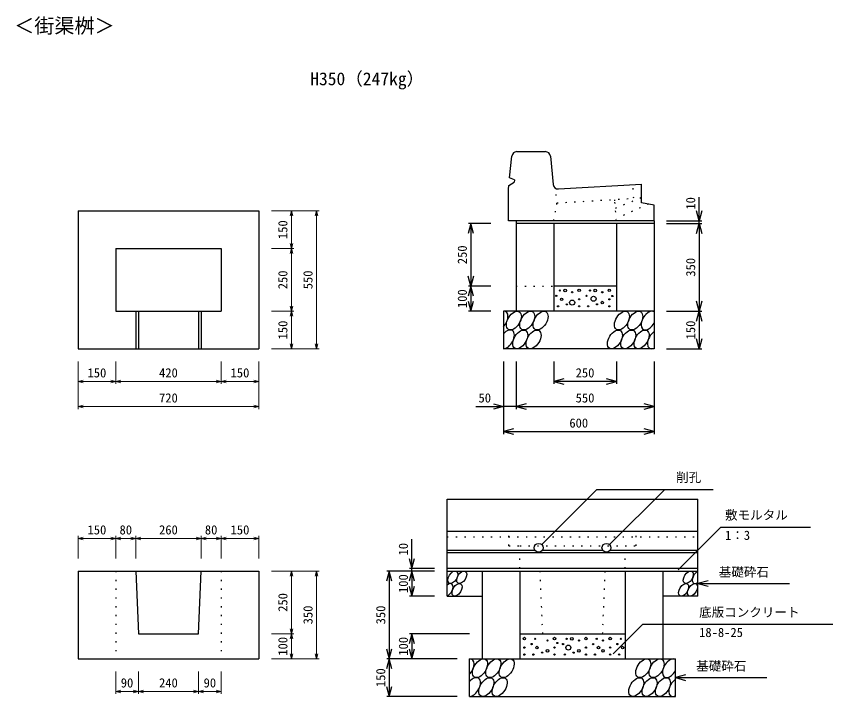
# Model space of a CAD drawing. Units: millimetres, scale not verified. Extents: x -8400 to 8400, y -5940 to 5940.
# Drawn here: x -5364 to -2111, y -2739 to -23 of the extents above; entities that cross this region are included whole.
import ezdxf
from ezdxf.enums import TextEntityAlignment as Align

# ---------------------------------------------------------------- set-up
doc = ezdxf.new("R2010")
doc.units = ezdxf.units.MM
doc.header["$LTSCALE"] = 20
doc.linetypes.add('DOTTED', pattern=[1.75, 0.25, -1.5])
for name, color, linetype, lineweight in [('0-0_DIM', 7, 'Continuous', 25), ('0-2_HATCH', 6, 'Continuous', 25), ('0-5_OUTLINE', 3, 'Continuous', 25), ('0-6_OUTLINE2', 4, 'DOTTED', 25), ('0-7_TXT', 7, 'Continuous', 25)]:
    doc.layers.add(name, color=color, linetype=linetype, lineweight=lineweight)
doc.styles.add('ＭＳ ゴシック', font='')
doc.styles.get('ＭＳ ゴシック').set_extended_font_data('MS Gothic')

msp = doc.modelspace()

# ---------------------------------------------------------------- linework, layer by layer
at = {"layer": '0-0_DIM'}
for p, q in [((-2643.02, -838.31), (-2643.02, -743.56)), ((-2773.02, -838.31), (-2633.02, -838.31)), ((-2643.02, -848.31), (-2643.02, -838.31)), ((-3473.02, -848.31), (-3563.02, -848.31)), ((-3553.02, -848.31), (-3553.02, -1098.31)), ((-2773.02, -848.31), (-2633.02, -848.31)), ((-2643.02, -848.31), (-2643.02, -1198.31)), ((-3473.02, -1098.31), (-3563.02, -1098.31)), ((-3553.02, -1098.31), (-3553.02, -1198.31)), ((-3473.02, -1198.31), (-3563.02, -1198.31)), ((-2773.02, -1198.31), (-2633.02, -1198.31)), ((-2643.02, -1198.31), (-2643.02, -1348.31)), ((-2773.02, -1348.31), (-2633.02, -1348.31)), ((-3423.02, -1398.31), (-3423.02, -1688.31)), ((-3373.02, -1398.31), (-3373.02, -1588.31)), ((-3223.02, -1398.31), (-3223.02, -1488.31)), ((-2973.02, -1398.31), (-2973.02, -1488.31)), ((-2823.02, -1398.31), (-2823.02, -1688.31)), ((-2973.02, -1478.31), (-3223.02, -1478.31)), ((-3533.2, -1578.31), (-3423.02, -1578.31)), ((-3373.02, -1578.31), (-3423.02, -1578.31)), ((-3373.02, -1578.31), (-2823.02, -1578.31)), ((-3423.02, -1678.31), (-2823.02, -1678.31)), ((-3050.57, -1908.86), (-3270.65, -2128.94)), ((-3050.57, -1908.86), (-2587.93, -1908.86)), ((-2780.57, -1908.86), (-3000.65, -2128.94)), ((-2557, -2058.9), (-2726.97, -2228.87)), ((-2557, -2058.9), (-2199.04, -2058.9)), ((-3788.02, -2224.31), (-3788.02, -2107.08)), ((-3698.02, -2234.31), (-3888.02, -2234.31)), ((-3878.02, -2234.31), (-3878.02, -2584.31)), ((-3698.02, -2224.31), (-3798.02, -2224.31)), ((-3788.02, -2234.31), (-3788.02, -2224.31)), ((-3788.02, -2234.31), (-3788.02, -2334.31)), ((-2648.02, -2284.31), (-2283.26, -2284.31)), ((-3698.02, -2334.31), (-3798.02, -2334.31)), ((-2867.5, -2446.36), (-2985.84, -2564.69)), ((-2867.5, -2446.36), (-2111.31, -2446.36)), ((-3558.02, -2484.31), (-3798.02, -2484.31)), ((-3788.02, -2484.31), (-3788.02, -2584.31)), ((-3608.02, -2584.31), (-3888.02, -2584.31)), ((-3878.02, -2584.31), (-3878.02, -2734.31)), ((-2738.02, -2659.31), (-2373.26, -2659.31)), ((-3608.02, -2734.31), (-3888.02, -2734.31))]:
    msp.add_line(p, q, dxfattribs=at)
at = {"layer": '0-0_DIM', "lineweight": 13}
for p, q in [((-4348.02, -798.31), (-4258.02, -798.31)), ((-4348.02, -798.31), (-4158.02, -798.31)), ((-4268.02, -798.31), (-4268.02, -948.31)), ((-4168.02, -1348.31), (-4168.02, -798.31)), ((-4348.02, -948.31), (-4258.02, -948.31)), ((-4348.02, -948.31), (-4258.02, -948.31)), ((-4268.02, -948.31), (-4268.02, -1198.31)), ((-4348.02, -1198.31), (-4258.02, -1198.31)), ((-4348.02, -1198.31), (-4258.02, -1198.31)), ((-4268.02, -1198.31), (-4268.02, -1348.31)), ((-4348.02, -1348.31), (-4258.02, -1348.31)), ((-4348.02, -1348.31), (-4158.02, -1348.31)), ((-5118.02, -1398.31), (-5118.02, -1488.31)), ((-5118.02, -1398.31), (-5118.02, -1588.31)), ((-4968.02, -1398.31), (-4968.02, -1488.31)), ((-4968.02, -1398.31), (-4968.02, -1488.31)), ((-4548.02, -1398.31), (-4548.02, -1488.31)), ((-4548.02, -1398.31), (-4548.02, -1488.31)), ((-4398.02, -1398.31), (-4398.02, -1488.31)), ((-4398.02, -1398.31), (-4398.02, -1588.31)), ((-4968.02, -1478.31), (-5118.02, -1478.31)), ((-4548.02, -1478.31), (-4968.02, -1478.31)), ((-4398.02, -1478.31), (-4548.02, -1478.31)), ((-5118.02, -1578.31), (-4398.02, -1578.31)), ((-5118.02, -2184.31), (-5118.02, -2094.31)), ((-4968.02, -2104.31), (-5118.02, -2104.31)), ((-4968.02, -2184.31), (-4968.02, -2094.31)), ((-4888.02, -2104.31), (-4968.02, -2104.31)), ((-4888.02, -2184.31), (-4888.02, -2094.31)), ((-4628.02, -2104.31), (-4888.02, -2104.31)), ((-4628.02, -2184.31), (-4628.02, -2094.31)), ((-4548.02, -2104.31), (-4628.02, -2104.31)), ((-4548.02, -2184.31), (-4548.02, -2094.31)), ((-4398.02, -2104.31), (-4548.02, -2104.31)), ((-4398.02, -2184.31), (-4398.02, -2094.31)), ((-4348.02, -2234.31), (-4158.02, -2234.31)), ((-4268.02, -2484.31), (-4268.02, -2234.31)), ((-4168.02, -2234.31), (-4168.02, -2584.31)), ((-4348.02, -2484.31), (-4258.02, -2484.31)), ((-4268.02, -2584.31), (-4268.02, -2484.31)), ((-4348.02, -2584.31), (-4158.02, -2584.31)), ((-4968.02, -2634.31), (-4968.02, -2724.31)), ((-4878.02, -2634.31), (-4878.02, -2724.31)), ((-4638.02, -2634.31), (-4638.02, -2724.31)), ((-4548.02, -2634.31), (-4548.02, -2724.31)), ((-4878.02, -2714.31), (-4968.02, -2714.31)), ((-4638.02, -2714.31), (-4878.02, -2714.31)), ((-4548.02, -2714.31), (-4638.02, -2714.31))]:
    msp.add_line(p, q, dxfattribs=at)
for points in [[(-4273.38, -818.31), (-4268.02, -798.31), (-4262.66, -818.31)], [(-4173.38, -818.31), (-4168.02, -798.31), (-4162.66, -818.31)], [(-4262.66, -928.31), (-4268.02, -948.31), (-4273.38, -928.31)], [(-4273.38, -968.31), (-4268.02, -948.31), (-4262.66, -968.31)], [(-4262.66, -1178.31), (-4268.02, -1198.31), (-4273.38, -1178.31)], [(-4273.38, -1218.31), (-4268.02, -1198.31), (-4262.66, -1218.31)], [(-4262.66, -1328.31), (-4268.02, -1348.31), (-4273.38, -1328.31)], [(-4162.66, -1328.31), (-4168.02, -1348.31), (-4173.38, -1328.31)], [(-5098.02, -1483.67), (-5118.02, -1478.31), (-5098.02, -1472.95)], [(-4988.02, -1472.95), (-4968.02, -1478.31), (-4988.02, -1483.67)], [(-4948.02, -1483.67), (-4968.02, -1478.31), (-4948.02, -1472.95)], [(-4568.02, -1472.95), (-4548.02, -1478.31), (-4568.02, -1483.67)], [(-4528.02, -1483.67), (-4548.02, -1478.31), (-4528.02, -1472.95)], [(-4418.02, -1472.95), (-4398.02, -1478.31), (-4418.02, -1483.67)], [(-5098.02, -1583.67), (-5118.02, -1578.31), (-5098.02, -1572.95)], [(-4418.02, -1572.95), (-4398.02, -1578.31), (-4418.02, -1583.67)], [(-5098.02, -2109.67), (-5118.02, -2104.31), (-5098.02, -2098.95)], [(-4988.02, -2098.95), (-4968.02, -2104.31), (-4988.02, -2109.67)], [(-4948.02, -2109.67), (-4968.02, -2104.31), (-4948.02, -2098.95)], [(-4908.02, -2098.95), (-4888.02, -2104.31), (-4908.02, -2109.67)], [(-4868.02, -2109.67), (-4888.02, -2104.31), (-4868.02, -2098.95)], [(-4648.02, -2098.95), (-4628.02, -2104.31), (-4648.02, -2109.67)], [(-4608.02, -2109.67), (-4628.02, -2104.31), (-4608.02, -2098.95)], [(-4568.02, -2098.95), (-4548.02, -2104.31), (-4568.02, -2109.67)], [(-4528.02, -2109.67), (-4548.02, -2104.31), (-4528.02, -2098.95)], [(-4418.02, -2098.95), (-4398.02, -2104.31), (-4418.02, -2109.67)], [(-4273.38, -2254.31), (-4268.02, -2234.31), (-4262.66, -2254.31)], [(-4173.38, -2254.31), (-4168.02, -2234.31), (-4162.66, -2254.31)], [(-4262.66, -2464.31), (-4268.02, -2484.31), (-4273.38, -2464.31)], [(-4273.38, -2504.31), (-4268.02, -2484.31), (-4262.66, -2504.31)], [(-4262.66, -2564.31), (-4268.02, -2584.31), (-4273.38, -2564.31)], [(-4162.66, -2564.31), (-4168.02, -2584.31), (-4173.38, -2564.31)], [(-4948.02, -2719.67), (-4968.02, -2714.31), (-4948.02, -2708.95)], [(-4898.02, -2708.95), (-4878.02, -2714.31), (-4898.02, -2719.67)], [(-4858.02, -2719.67), (-4878.02, -2714.31), (-4858.02, -2708.95)], [(-4658.02, -2708.95), (-4638.02, -2714.31), (-4658.02, -2719.67)], [(-4618.02, -2719.67), (-4638.02, -2714.31), (-4618.02, -2708.95)], [(-4568.02, -2708.95), (-4548.02, -2714.31), (-4568.02, -2719.67)]]:
    msp.add_lwpolyline(points, dxfattribs=at)
at = {"layer": '0-0_DIM'}
for points in [[(-2632.31, -798.31), (-2643.02, -838.31), (-2653.74, -798.31)], [(-3542.31, -888.31), (-3553.02, -848.31), (-3563.74, -888.31)], [(-2653.74, -888.31), (-2643.02, -848.31), (-2632.31, -888.31)], [(-3542.31, -1058.31), (-3553.02, -1098.31), (-3563.74, -1058.31)], [(-3542.31, -1138.31), (-3553.02, -1098.31), (-3563.74, -1138.31)], [(-3563.74, -1158.31), (-3553.02, -1198.31), (-3542.31, -1158.31)], [(-2632.31, -1158.31), (-2643.02, -1198.31), (-2653.74, -1158.31)], [(-2653.74, -1238.31), (-2643.02, -1198.31), (-2632.31, -1238.31)], [(-2632.31, -1308.31), (-2643.02, -1348.31), (-2653.74, -1308.31)], [(-3183.02, -1467.59), (-3223.02, -1478.31), (-3183.02, -1489.03)], [(-3013.02, -1489.03), (-2973.02, -1478.31), (-3013.02, -1467.59)], [(-3463.02, -1567.59), (-3423.02, -1578.31), (-3463.02, -1589.03)], [(-3333.02, -1567.59), (-3373.02, -1578.31), (-3333.02, -1589.03)], [(-2863.02, -1589.03), (-2823.02, -1578.31), (-2863.02, -1567.59)], [(-3383.02, -1667.59), (-3423.02, -1678.31), (-3383.02, -1689.03)], [(-2863.02, -1689.03), (-2823.02, -1678.31), (-2863.02, -1667.59)], [(-3798.74, -2184.31), (-3788.02, -2224.31), (-3777.31, -2184.31)], [(-3867.31, -2274.31), (-3878.02, -2234.31), (-3888.74, -2274.31)], [(-3777.31, -2274.31), (-3788.02, -2234.31), (-3798.74, -2274.31)], [(-2608.02, -2273.59), (-2648.02, -2284.31), (-2608.02, -2295.03)], [(-3798.74, -2294.31), (-3788.02, -2334.31), (-3777.31, -2294.31)], [(-3777.31, -2524.31), (-3788.02, -2484.31), (-3798.74, -2524.31)], [(-3888.74, -2544.31), (-3878.02, -2584.31), (-3867.31, -2544.31)], [(-3798.74, -2544.31), (-3788.02, -2584.31), (-3777.31, -2544.31)], [(-3867.31, -2624.31), (-3878.02, -2584.31), (-3888.74, -2624.31)], [(-2698.02, -2648.59), (-2738.02, -2659.31), (-2698.02, -2670.03)], [(-3888.74, -2694.31), (-3878.02, -2734.31), (-3867.31, -2694.31)]]:
    msp.add_lwpolyline(points, dxfattribs=at)
at = {"layer": '0-2_HATCH'}
for centre, radius in [((-3212.46, -1136.88), 2.5), ((-3198.44, -1115.86), 2.5), ((-3177.41, -1115.86), 5), ((-3149.37, -1122.87), 2.5), ((-3121.33, -1114.99), 5), ((-3092.46, -1136.88), 2.5), ((-3078.44, -1115.86), 2.5), ((-3057.41, -1115.86), 5), ((-3029.37, -1122.87), 2.5), ((-3001.33, -1114.99), 5), ((-2988.92, -1137.79), 2.5), ((-3191.43, -1150.88), 5), ((-3170.4, -1171.02), 2.5), ((-3149.37, -1164.01), 10), ((-3121.33, -1150.88), 2.5), ((-3063.95, -1148.88), 10), ((-3050.4, -1171.02), 2.5), ((-3029.37, -1164.01), 5), ((-3001.33, -1150.88), 2.5), ((-3205.45, -1178.9), 2.5), ((-3121.33, -1178.9), 2.5), ((-3085.45, -1178.9), 2.5), ((-3001.33, -1178.9), 2.5), ((-3339.7, -2503.48), 5), ((-3296.81, -2504.36), 2.5), ((-3219.7, -2503.48), 5), ((-3171.59, -2504.36), 2.5), ((-3150.55, -2504.36), 5), ((-3094.48, -2503.48), 5), ((-3051.59, -2504.36), 2.5), ((-2998.15, -2503.48), 5), ((-2955.25, -2504.36), 2.5), ((-3339.7, -2539.37), 2.5), ((-3310.83, -2525.37), 2.5), ((-3289.8, -2539.37), 5), ((-3247.74, -2511.36), 2.5), ((-3219.7, -2539.37), 2.5), ((-3208.36, -2521.05), 2.5), ((-3185.6, -2525.37), 2.5), ((-3164.57, -2539.37), 10), ((-3122.52, -2511.36), 2.5), ((-3094.48, -2539.37), 2.5), ((-3065.6, -2525.37), 2.5), ((-3044.57, -2539.37), 5), ((-3026.19, -2511.36), 2.5), ((-2998.15, -2539.37), 2.5), ((-2969.27, -2525.37), 2.5), ((-2948.24, -2539.37), 5), ((-3339.7, -2567.39), 2.5), ((-3303.82, -2567.39), 2.5), ((-3268.77, -2559.51), 2.5), ((-3247.74, -2552.51), 5), ((-3219.7, -2567.39), 2.5), ((-3178.59, -2567.39), 2.5), ((-3143.55, -2559.51), 2.5), ((-3122.52, -2552.51), 5), ((-3094.48, -2567.39), 2.5), ((-3058.59, -2567.39), 2.5), ((-3026.19, -2552.51), 5), ((-2998.15, -2567.39), 2.5), ((-2962.26, -2567.39), 2.5)]:
    msp.add_circle(centre, radius, dxfattribs=at)
for centre, major_axis, start_param, end_param in [((-3434.99, -1235.81), (21.82, 35.31), 4.3711174, 6.6890199), ((-2844.84, -1235.81), (21.82, 35.31), 6.2831853, 11.0601374), ((-3409.67, -1310.81), (21.82, 35.31), 3.4964223, 7.563715), ((-2819.52, -1310.81), (21.82, 35.31), 0.9351899, 3.8417621), ((-2651.02, -2259.31), (14.54, 23.54), 0.6666252, 4.1103269), ((-3643.73, -2309.31), (14.54, 23.54), 3.7419964, 7.318141), ((-3569.99, -2621.81), (21.82, 35.31), 4.3711174, 6.6890199), ((-2759.84, -2621.81), (21.82, 35.31), 6.2831853, 11.0601374), ((-3544.67, -2696.81), (21.82, 35.31), 3.4964223, 7.563715), ((-2734.52, -2696.81), (21.82, 35.31), 0.9351899, 3.8417621)]:
    msp.add_ellipse(centre, major_axis=major_axis, ratio=0.5792, start_param=start_param, end_param=end_param, dxfattribs=at)
for centre, major_axis in [((-3381.78, -1235.81), (21.82, 35.31)), ((-3328.57, -1235.81), (21.82, 35.31)), ((-3275.35, -1235.81), (21.82, 35.31)), ((-2951.27, -1235.81), (21.82, 35.31)), ((-2898.05, -1235.81), (21.82, 35.31)), ((-3356.46, -1310.81), (21.82, 35.31)), ((-3303.24, -1310.81), (21.82, 35.31)), ((-2979.16, -1310.81), (21.82, 35.31)), ((-2925.94, -1310.81), (21.82, 35.31)), ((-2872.73, -1310.81), (21.82, 35.31)), ((-3625.13, -2259.31), (14.54, 23.54)), ((-3589.66, -2259.31), (14.54, 23.54)), ((-2686.5, -2259.31), (14.54, 23.54)), ((-3608.25, -2309.31), (14.54, 23.54)), ((-2705.09, -2309.31), (14.54, 23.54)), ((-2669.62, -2309.31), (14.54, 23.54)), ((-3516.78, -2621.81), (21.82, 35.31)), ((-3463.57, -2621.81), (21.82, 35.31)), ((-3410.35, -2621.81), (21.82, 35.31)), ((-2866.27, -2621.81), (21.82, 35.31)), ((-2813.05, -2621.81), (21.82, 35.31)), ((-3491.46, -2696.81), (21.82, 35.31)), ((-3438.24, -2696.81), (21.82, 35.31)), ((-2894.16, -2696.81), (21.82, 35.31)), ((-2840.94, -2696.81), (21.82, 35.31)), ((-2787.73, -2696.81), (21.82, 35.31))]:
    msp.add_ellipse(centre, major_axis=major_axis, ratio=0.5792, dxfattribs=at)
at = {"layer": '0-5_OUTLINE'}
for p, q in [((-3398.52, -667.31), (-3389.82, -580.32)), ((-3369.92, -562.31), (-3256.12, -562.31)), ((-3236.22, -580.32), (-3224.94, -693.19)), ((-3379.12, -674.28), (-3398.52, -667.31)), ((-3379.12, -674.28), (-3380.11, -684.23)), ((-3403.02, -712.31), (-3401.51, -697.16)), ((-3403.02, -838.31), (-3403.02, -712.31)), ((-3401.51, -697.16), (-3380.11, -684.23)), ((-3203.84, -711.16), (-2873.02, -691.31)), ((-2873.02, -766.75), (-2873.02, -691.31)), ((-2823.02, -775.09), (-2873.02, -766.75)), ((-2823.02, -838.31), (-2823.02, -775.09)), ((-5118.02, -798.31), (-5118.02, -1348.31)), ((-2823.02, -838.31), (-3403.02, -838.31)), ((-2823.02, -838.31), (-2823.02, -1348.31)), ((-2823.02, -848.31), (-3373.02, -848.31)), ((-3223.02, -848.31), (-3223.02, -1198.31)), ((-2973.02, -848.31), (-2973.02, -1198.31)), ((-4968.02, -948.31), (-4968.02, -1198.31)), ((-4968.02, -948.31), (-4548.02, -948.31)), ((-4548.02, -948.31), (-4548.02, -1198.31)), ((-2973.02, -1098.31), (-3223.02, -1098.31)), ((-4968.02, -1198.31), (-4548.02, -1198.31)), ((-4888.02, -1198.31), (-4888.02, -1348.31)), ((-4878.02, -1198.31), (-4878.02, -1348.31)), ((-4638.02, -1198.31), (-4638.02, -1348.31)), ((-4628.02, -1198.31), (-4628.02, -1348.31)), ((-5118.02, -1348.31), (-4398.02, -1348.31)), ((-2823.02, -1348.31), (-3423.02, -1348.31)), ((-3648.02, -1948.31), (-2648.02, -1948.31)), ((-2648.02, -2076.1), (-3648.02, -2076.1)), ((-3296.26, -2152.75), (-3648.02, -2152.75)), ((-2648.02, -2161.09), (-3648.02, -2161.09)), ((-3026.26, -2152.75), (-3269.78, -2152.75)), ((-2648.02, -2152.75), (-2999.78, -2152.75)), ((-5118.02, -2234.31), (-4398.02, -2234.31)), ((-4398.02, -2234.31), (-4398.02, -2584.31)), ((-2648.02, -2224.31), (-3648.02, -2224.31)), ((-3648.02, -2234.31), (-2648.02, -2234.31)), ((-3508.02, -2234.31), (-3508.02, -2584.31)), ((-3358.02, -2234.31), (-3358.02, -2584.31)), ((-2938.02, -2234.31), (-2938.02, -2584.31)), ((-2788.02, -2234.31), (-2788.02, -2584.31)), ((-3648.02, -2334.31), (-3508.02, -2334.31)), ((-2648.02, -2334.31), (-2788.02, -2334.31)), ((-3358.02, -2484.31), (-2938.02, -2484.31)), ((-2738.02, -2734.31), (-2738.02, -2584.31)), ((-3558.02, -2734.31), (-2738.02, -2734.31))]:
    msp.add_line(p, q, dxfattribs=at)
for points in [[(-5118.02, -798.31), (-4398.02, -798.31), (-4398.02, -1348.31)], [(-2823.02, -838.31), (-3373.02, -838.31), (-3373.02, -1198.31)], [(-2823.02, -1198.31), (-3423.02, -1198.31), (-3423.02, -1348.31)], [(-3648.02, -2334.31), (-3648.02, -2224.31), (-3648.02, -1948.31)], [(-2648.02, -2334.31), (-2648.02, -2224.31), (-2648.02, -1948.31)], [(-5118.02, -2234.31), (-5118.02, -2584.31), (-4398.02, -2584.31)], [(-4888.02, -2234.31), (-4878.02, -2484.31), (-4638.02, -2484.31), (-4628.02, -2234.31)], [(-3558.02, -2734.31), (-3558.02, -2584.31), (-2738.02, -2584.31)]]:
    msp.add_lwpolyline(points, dxfattribs=at)
for centre in [(-3283.02, -2141.31), (-3013.02, -2141.31)]:
    msp.add_circle(centre, 17.5, dxfattribs=at)
for centre, start, end in [((-3369.92, -582.31), 90, 174.28941), ((-3256.12, -582.31), 5.71059, 90), ((-3205.03, -691.2), 185.71059, 273.43363)]:
    msp.add_arc(centre, 20, start, end, dxfattribs=at)
at = {"layer": '0-6_OUTLINE2'}
for p, q in [((-3210.39, -772.66), (-3214.21, -708.97)), ((-2977, -786.94), (-2873.02, -744.53)), ((-3223.02, -838.31), (-3210.39, -772.66)), ((-2979.18, -758.79), (-2979.54, -752.8)), ((-2973.02, -838.31), (-2979.18, -758.79)), ((-2845.67, -771.31), (-2973.76, -828.8)), ((-3373.02, -1098.31), (-3223.02, -1098.31)), ((-3402.02, -2133.79), (-3402.02, -2076.1)), ((-2894.02, -2133.79), (-2894.02, -2076.1)), ((-3648.02, -2098.31), (-2648.02, -2098.31)), ((-3402.02, -2133.79), (-3358.02, -2133.79)), ((-3358.02, -2133.79), (-2938.02, -2133.79)), ((-3358.02, -2224.31), (-3358.02, -2133.79)), ((-2938.02, -2133.79), (-2894.02, -2133.79)), ((-2938.02, -2224.31), (-2938.02, -2133.79)), ((-4968.02, -2234.31), (-4968.02, -2584.31)), ((-4548.02, -2234.31), (-4548.02, -2584.31))]:
    msp.add_line(p, q, dxfattribs=at)
for points in [[(-3210.75, -766.67), (-2904.3, -748.29), (-2907.59, -693.39)], [(-3278.02, -2234.31), (-3268.02, -2484.31), (-3028.02, -2484.31), (-3018.02, -2234.31)]]:
    msp.add_lwpolyline(points, dxfattribs=at)

# ---------------------------------------------------------------- texts
at = {"layer": '0-0_DIM', "style": 'ＭＳ ゴシック'}
for s, p in [('10', (-2648.02, -793.31)), ('150', (-4273.02, -910.81)), ('250', (-3558.02, -1010.81)), ('350', (-2648.02, -1060.81)), ('250', (-4273.02, -1110.81)), ('550', (-4173.02, -1110.81)), ('100', (-3558.02, -1185.81)), ('150', (-4273.02, -1310.81)), ('150', (-2648.02, -1310.81)), ('10', (-3793.02, -2172.25)), ('100', (-3793.02, -2321.81)), ('250', (-4273.02, -2396.81)), ('350', (-4173.02, -2446.81)), ('350', (-3883.02, -2446.81)), ('100', (-4273.02, -2571.81)), ('100', (-3793.02, -2571.81)), ('150', (-3883.02, -2696.81))]:
    msp.add_text(s, height=36.66, rotation=90, dxfattribs=at).set_placement(p, align=Align.BOTTOM_LEFT)
for s, p in [('150', (-5080.52, -1473.31)), ('420', (-4795.52, -1473.31)), ('150', (-4510.52, -1473.31)), ('250', (-3135.52, -1473.31)), ('720', (-4795.52, -1573.31)), ('50', (-3522.6, -1573.31)), ('550', (-3135.52, -1573.31)), ('600', (-3160.52, -1673.31)), ('削孔', (-2735.21, -1890.13)), ('敷モルタル', (-2540.26, -2040.16)), ('150', (-5080.52, -2099.31)), ('80', (-4953.02, -2099.31)), ('260', (-4795.52, -2099.31)), ('80', (-4613.02, -2099.31)), ('150', (-4510.52, -2099.31)), ('1：3', (-2540.26, -2120.85)), ('基礎砕石', (-2565.19, -2267.14)), ('底版コンクリート', (-2643.48, -2427.62)), ('18-8-25', (-2643.48, -2508.31)), ('基礎砕石', (-2655.19, -2642.14)), ('90', (-4948.02, -2709.31)), ('240', (-4795.52, -2709.31)), ('90', (-4618.02, -2709.31))]:
    msp.add_text(s, height=36.66, dxfattribs=at).set_placement(p, align=Align.BOTTOM_LEFT)
at = {"layer": '0-7_TXT', "style": 'ＭＳ ゴシック'}
for s, height, p in [('＜街渠桝＞', 58.65, (-5372.65, -107.56)), ('H350（247kg）', 51.32, (-4193.2, -312.79))]:
    msp.add_text(s, height=height, dxfattribs=at).set_placement(p, align=Align.BOTTOM_LEFT)

doc.saveas('drawing.dxf')
